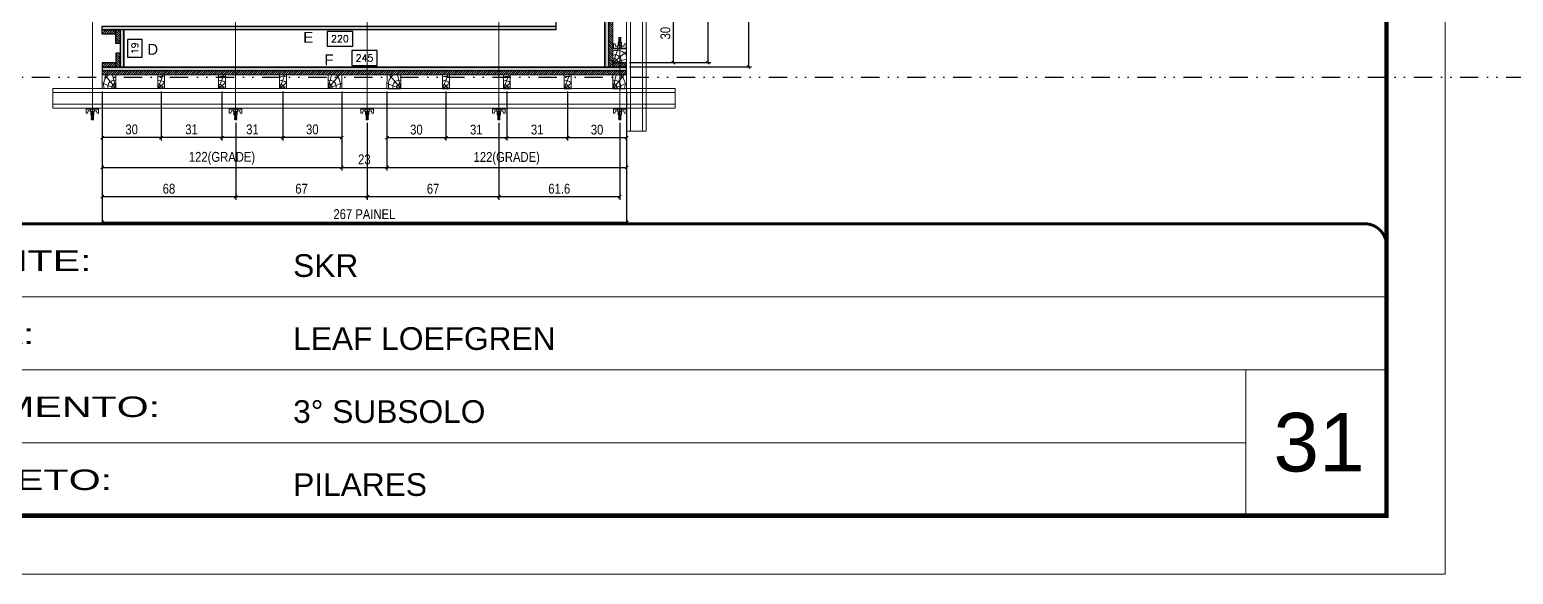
# Model space of a CAD drawing. Header units: millimetres. Extents: x 13777 to 27878, y -21631 to 6985.
# Drawn here: x 18116 to 19129, y -2105 to -1734 of the extents above; entities that cross this region are included whole.
import ezdxf
from ezdxf.enums import TextEntityAlignment as Align

# ---------------------------------------------------------------- set-up
doc = ezdxf.new("R2010")
doc.units = ezdxf.units.MM
for name, pattern in [('CONTINUO', [0]), ('DASHED', [0.75, 0.5, -0.25]), ('DIVIDE2', [0.625, 0.25, -0.125, 0, -0.125, 0, -0.125])]:
    doc.linetypes.add(name, pattern=pattern)
for name, color, linetype, lineweight in [('CARIMBO', 255, 'Continuous', 9), ('Folhas', 255, 'Continuous', 9), ('Hachura', 251, 'Continuous', 9), ('Madeira', 126, 'Continuous', 18), ('Perfil Metálico', 224, 'Continuous', 18), ('SARRAFO DE PRESSAO', 251, 'DASHED', 9)]:
    doc.layers.add(name, color=color, linetype=linetype, lineweight=lineweight)
for name, color, linetype in [('CHAPA', 1, 'Continuous'), ('COTA', 241, 'Continuous'), ('F-PILARES-S', 170, 'Continuous'), ('MEIO_PONT', 93, 'Continuous'), ('Nível', 160, 'Continuous'), ('SARRAFO', 251, 'Continuous'), ('TEXTO_GERAL', 7, 'Continuous')]:
    doc.layers.add(name, color=color, linetype=linetype)
doc.styles.add('ARIAL', font='arial.ttf')
doc.styles.add('COTA TECNICA 2X', font='techl___.ttf', dxfattribs={"height": 10})
doc.styles.add('ROMANS', font='romans.shx')
doc.styles.add('Tecnologia', font='')
doc.styles.get('Tecnologia').set_extended_font_data('Forgotten Futurist')
doc.dimstyles.new('Cota Seção interna', dxfattribs={"dimtxt": 7, "dimasz": 6, "dimexe": 0.18, "dimexo": 2, "dimgap": -4, "dimtad": 3, "dimdec": 1, "dimlfac": 0.5, "dimzin": 12, "dimdsep": 46, "dimtxsty": 'ROMANS', "dimblk": 'ARCHTICK', "dimcen": 0.09, "dimse1": 1, "dimse2": 1, "dimsd1": 1, "dimsd2": 1, "dimclrd": 180, "dimclre": 5, "dimclrt": 1, "dimadec": 0, "dimazin": 3, "dimtfac": 1, "dimtdec": 1, "dimtofl": 0, "dimtmove": 0, "dimatfit": 3, "dimldrblk": 'ARCHTICK', "dimfxl": 1, "dimtolj": 1, "dimtzin": 0, "dimarcsym": 0})
doc.dimstyles.new('SECAO PILAR', dxfattribs={"dimtxt": 10, "dimasz": 3, "dimexe": 3, "dimexo": 3, "dimgap": 3, "dimtad": 1, "dimdec": 1, "dimlfac": 0.5, "dimzin": 12, "dimdsep": 46, "dimtxsty": 'COTA TECNICA 2X', "dimblk1": 'OBLIQUE', "dimblk2": 'OBLIQUE', "dimsah": 1, "dimcen": 0.9, "dimclrd": 256, "dimclre": 256, "dimclrt": 256, "dimadec": 1, "dimazin": 3, "dimtfac": 1, "dimtdec": 1, "dimtmove": 0, "dimatfit": 3, "dimfxl": 1, "dimtolj": 1, "dimtzin": 12, "dimarcsym": 0})

# ---------------------------------------------------------------- blocks, each defined once
blk = doc.blocks.new('9999999999')
at = {"color": 30, "linetype": 'CONTINUO'}
for p, q in [((98564.6, 34379.6), (99584, 34379.6)), ((98564.6, 34329.8), (99488, 34329.8)), ((99584, 34329.8), (99488, 34329.8)), ((99488, 34329.8), (99488, 34230.2)), ((98564.6, 34280), (99488, 34280))]:
    blk.add_line(p, q, dxfattribs=at)
at = {"color": 30, "linetype": 'CONTINUO', "const_width": 2}
blk.add_lwpolyline([(99584, 34230.2), (99584, 34414.4, 0.414214), (99569, 34429.4), (98229, 34429.4, 0.414214), (98214, 34414.4), (98214, 34245.2, 0.414214), (98229, 34230.2), (99584, 34230.2)], format="xyb", dxfattribs=at)
at = {"layer": 'Folhas'}
blk.add_lwpolyline([(98139, 34190.2), (99624, 34190.2), (99624, 35240.2), (98139, 35240.2)], close=True, dxfattribs=at)
at = {"layer": 'Folhas', "color": 30, "const_width": 3}
blk.add_lwpolyline([(98214, 34230.2), (99584, 34230.2), (99584, 35200.2), (98214, 35200.2)], close=True, dxfattribs=at)
at = {"color": 7, "linetype": 'Continuous', "ltscale": 5, "style": 'ARIAL'}
for s, height, p in [('SKR', 15.48, (98837.7, 34393.1)), ('LEAF LOEFGREN', 15.483, (98837.7, 34343.3)), ('3° SUBSOLO', 15.48, (98837.7, 34293.5)), ('PILARES', 15.48, (98837.7, 34243.7))]:
    blk.add_text(s, height=height, dxfattribs=at).set_placement(p)
at = {"layer": 'Folhas', "color": 7, "style": 'Tecnologia', "width": 1.5}
for s, p in [('CLIENTE:', (98573.7, 34397.2)), ('OBRA:', (98573.7, 34347.3)), ('PAVIMENTO:', (98573.7, 34297.5)), ('PROJETO:', (98573.7, 34247.7))]:
    blk.add_text(s, height=14, dxfattribs=at).set_placement(p)
blk = doc.blocks.new('*D531')
at = {"layer": 'COTA', "color": 180, "lineweight": -2, "transparency": 16777216}
for p, q in [((25464.6, -2414.5), (25438.6, -2414.5)), ((25438.6, -2414.5), (25438.6, -2429.5)), ((25464.6, -2429.5), (25464.6, -2414.5)), ((25438.6, -2429.5), (25464.6, -2429.5))]:
    blk.add_line(p, q, dxfattribs=at)
at = {"layer": 'Defpoints', "color": 0, "transparency": 16777216}
for p in [(25206.6, -2431.1), (25696.6, -2431.1), (25696.6, -2433.5)]:
    blk.add_point(p, dxfattribs=at)
at = {"layer": 'COTA', "color": 1, "transparency": 16777216, "insert": (25451.6, -2422), "char_height": 7, "attachment_point": 5, "style": 'ROMANS'}
blk.add_mtext('\\A1;245', dxfattribs=at)
blk = doc.blocks.new('_ArchTick')
at = {"color": 0, "linetype": 'ByBlock', "const_width": 0.15}
blk.add_lwpolyline([(-0.5, -0.5), (0.5, 0.5)], dxfattribs=at)
blk = doc.blocks.new('*D532')
at = {"layer": 'COTA', "color": 180, "lineweight": -2, "transparency": 16777216}
for p, q in [((25439.6, -2394.9), (25413.6, -2394.9)), ((25413.6, -2394.9), (25413.6, -2409.9)), ((25439.6, -2409.9), (25439.6, -2394.9)), ((25413.6, -2409.9), (25439.6, -2409.9))]:
    blk.add_line(p, q, dxfattribs=at)
at = {"layer": 'Defpoints', "color": 0, "transparency": 16777216}
for p in [(25206.6, -2393.1), (25646.6, -2393.1), (25646.6, -2413.9)]:
    blk.add_point(p, dxfattribs=at)
at = {"layer": 'COTA', "color": 1, "transparency": 16777216, "insert": (25426.6, -2402.4), "char_height": 7, "attachment_point": 5, "style": 'ROMANS'}
blk.add_mtext('\\A1;220', dxfattribs=at)
blk = doc.blocks.new('*D533')
at = {"layer": 'COTA', "color": 180, "lineweight": -2, "transparency": 16777216}
for p, q in [((25694.8, -1949.3), (25679.8, -1949.3)), ((25679.8, -1949.3), (25679.8, -1975)), ((25694.8, -1975), (25694.8, -1949.3)), ((25679.8, -1975), (25694.8, -1975))]:
    blk.add_line(p, q, dxfattribs=at)
at = {"layer": 'Defpoints', "color": 0, "transparency": 16777216}
for p in [(25696.6, -1493.1), (25696.6, -2431.1), (25698.8, -2431.1)]:
    blk.add_point(p, dxfattribs=at)
at = {"layer": 'COTA', "color": 1, "transparency": 16777216, "insert": (25687.3, -1962.1), "char_height": 7, "attachment_point": 5, "rotation": 90, "style": 'ROMANS'}
blk.add_mtext('\\A1;469', dxfattribs=at)
blk = doc.blocks.new('*D534')
at = {"layer": 'COTA', "color": 180, "lineweight": -2, "transparency": 16777216}
for p, q in [((25225.2, -2403.1), (25210.2, -2403.1)), ((25210.2, -2403.1), (25210.2, -2421.1)), ((25225.2, -2421.1), (25225.2, -2403.1)), ((25210.2, -2421.1), (25225.2, -2421.1))]:
    blk.add_line(p, q, dxfattribs=at)
at = {"layer": 'Defpoints', "color": 0, "transparency": 16777216}
for p in [(25206.6, -2393.1), (25229.2, -2393.1), (25206.6, -2431.1)]:
    blk.add_point(p, dxfattribs=at)
at = {"layer": 'COTA', "color": 1, "transparency": 16777216, "insert": (25217.7, -2412.1), "char_height": 7, "attachment_point": 5, "rotation": 90, "style": 'ROMANS'}
blk.add_mtext('\\A1;19', dxfattribs=at)
blk = doc.blocks.new('PONTALETE')
at = {"layer": 'Madeira'}
for q in [(2.71, 7), (7, 5.76), (7, 1.74)]:
    blk.add_line((0, 0), q, dxfattribs=at)
blk.add_lwpolyline([(0, 0), (7, 0), (7, 7), (0, 7)], close=True, dxfattribs=at)
for centre, radius, start, end in [((2.04, 0.06), 6.23, 37.28179, 109.09128), ((1.09, 0.9), 3.19, 343.60304, 109.98471), ((-0.21, -0.78), 3.09, 14.63219, 86.0383)]:
    blk.add_arc(centre, radius, start, end, dxfattribs=at)
blk = doc.blocks.new('MEIO PONTALETE')
at = {"layer": 'Madeira'}
for q in [(2.71, 7), (3.5, 2.88), (3.5, 0.87)]:
    blk.add_line((0, 0), q, dxfattribs=at)
blk.add_lwpolyline([(0, 0), (3.5, 0), (3.5, 7), (0, 7)], close=True, dxfattribs=at)
for centre, radius, start, end in [((2.04, 0.06), 6.23, 76.44987, 109.09128), ((1.09, 0.9), 3.19, 40.90626, 109.98471), ((-0.21, -0.78), 3.09, 14.63219, 86.0383)]:
    blk.add_arc(centre, radius, start, end, dxfattribs=at)
blk = doc.blocks.new('_Oblique')
at = {"color": 0, "linetype": 'ByBlock', "lineweight": -2}
blk.add_line((-0.5, -0.5), (0.5, 0.5), dxfattribs=at)
blk = doc.blocks.new('*D536')
at = {"layer": 'COTA', "lineweight": -2, "transparency": 16777216}
for p, q in [((25368.5, -2456.1), (25368.5, -2506)), ((25428.5, -2456.1), (25428.5, -2506)), ((25428.5, -2503), (25368.5, -2503))]:
    blk.add_line(p, q, dxfattribs=at)
at = {"layer": 'Defpoints', "color": 0, "transparency": 16777216}
for p in [(25368.5, -2453.1), (25428.5, -2453.1), (25368.5, -2503)]:
    blk.add_point(p, dxfattribs=at)
at = {"layer": 'COTA', "lineweight": -2, "transparency": 16777216, "xscale": 3, "yscale": 3, "zscale": 3, "rotation": 180}
blk.add_blockref('_Oblique', (25368.5, -2503), dxfattribs=at)
at = {"layer": 'COTA', "lineweight": -2, "transparency": 16777216, "xscale": 3, "yscale": 3, "zscale": 3}
blk.add_blockref('_Oblique', (25428.5, -2503), dxfattribs=at)
at = {"layer": 'COTA', "transparency": 16777216, "insert": (25398.5, -2494.7), "char_height": 10, "attachment_point": 5, "style": 'COTA TECNICA 2X'}
blk.add_mtext('\\A1;30', dxfattribs=at)
blk = doc.blocks.new('*D537')
at = {"layer": 'COTA', "lineweight": -2, "transparency": 16777216}
for p, q in [((25184.5, -2456.1), (25184.5, -2536.3)), ((25428.5, -2456.1), (25428.5, -2536.3)), ((25184.5, -2533.3), (25428.5, -2533.3))]:
    blk.add_line(p, q, dxfattribs=at)
at = {"layer": 'Defpoints', "color": 0, "transparency": 16777216}
for p in [(25184.5, -2453.1), (25428.5, -2453.1), (25428.5, -2533.3)]:
    blk.add_point(p, dxfattribs=at)
at = {"layer": 'COTA', "lineweight": -2, "transparency": 16777216, "xscale": 3, "yscale": 3, "zscale": 3, "rotation": 180}
blk.add_blockref('_Oblique', (25184.5, -2533.3), dxfattribs=at)
at = {"layer": 'COTA', "lineweight": -2, "transparency": 16777216, "xscale": 3, "yscale": 3, "zscale": 3}
blk.add_blockref('_Oblique', (25428.5, -2533.3), dxfattribs=at)
at = {"layer": 'COTA', "transparency": 16777216, "insert": (25306.5, -2524.1), "char_height": 10, "attachment_point": 5, "style": 'COTA TECNICA 2X'}
blk.add_mtext('\\A1;122(GRADE)', dxfattribs=at)
blk = doc.blocks.new('*D538')
at = {"layer": 'COTA', "lineweight": -2, "transparency": 16777216}
for p, q in [((25306.5, -2456.1), (25306.5, -2506)), ((25368.5, -2456.1), (25368.5, -2506)), ((25368.5, -2503), (25306.5, -2503))]:
    blk.add_line(p, q, dxfattribs=at)
at = {"layer": 'Defpoints', "color": 0, "transparency": 16777216}
for p in [(25306.5, -2453.1), (25368.5, -2453.1), (25306.5, -2503)]:
    blk.add_point(p, dxfattribs=at)
at = {"layer": 'COTA', "lineweight": -2, "transparency": 16777216, "xscale": 3, "yscale": 3, "zscale": 3, "rotation": 180}
blk.add_blockref('_Oblique', (25306.5, -2503), dxfattribs=at)
at = {"layer": 'COTA', "lineweight": -2, "transparency": 16777216, "xscale": 3, "yscale": 3, "zscale": 3}
blk.add_blockref('_Oblique', (25368.5, -2503), dxfattribs=at)
at = {"layer": 'COTA', "transparency": 16777216, "insert": (25337.5, -2494.7), "char_height": 10, "attachment_point": 5, "style": 'COTA TECNICA 2X'}
blk.add_mtext('\\A1;31', dxfattribs=at)
blk = doc.blocks.new('*D539')
at = {"layer": 'COTA', "lineweight": -2, "transparency": 16777216}
for p, q in [((25244.5, -2456.1), (25244.5, -2506)), ((25306.5, -2456.1), (25306.5, -2506)), ((25306.5, -2503), (25244.5, -2503))]:
    blk.add_line(p, q, dxfattribs=at)
at = {"layer": 'Defpoints', "color": 0, "transparency": 16777216}
for p in [(25244.5, -2453.1), (25306.5, -2453.1), (25244.5, -2503)]:
    blk.add_point(p, dxfattribs=at)
at = {"layer": 'COTA', "lineweight": -2, "transparency": 16777216, "xscale": 3, "yscale": 3, "zscale": 3, "rotation": 180}
blk.add_blockref('_Oblique', (25244.5, -2503), dxfattribs=at)
at = {"layer": 'COTA', "lineweight": -2, "transparency": 16777216, "xscale": 3, "yscale": 3, "zscale": 3}
blk.add_blockref('_Oblique', (25306.5, -2503), dxfattribs=at)
at = {"layer": 'COTA', "transparency": 16777216, "insert": (25275.5, -2494.7), "char_height": 10, "attachment_point": 5, "style": 'COTA TECNICA 2X'}
blk.add_mtext('\\A1;31', dxfattribs=at)
blk = doc.blocks.new('*D540')
at = {"layer": 'COTA', "lineweight": -2, "transparency": 16777216}
for p, q in [((25184.5, -2456.1), (25184.5, -2506)), ((25244.5, -2456.1), (25244.5, -2506)), ((25244.5, -2503), (25184.5, -2503))]:
    blk.add_line(p, q, dxfattribs=at)
at = {"layer": 'Defpoints', "color": 0, "transparency": 16777216}
for p in [(25184.5, -2453.1), (25244.5, -2453.1), (25184.5, -2503)]:
    blk.add_point(p, dxfattribs=at)
at = {"layer": 'COTA', "lineweight": -2, "transparency": 16777216, "xscale": 3, "yscale": 3, "zscale": 3, "rotation": 180}
blk.add_blockref('_Oblique', (25184.5, -2503), dxfattribs=at)
at = {"layer": 'COTA', "lineweight": -2, "transparency": 16777216, "xscale": 3, "yscale": 3, "zscale": 3}
blk.add_blockref('_Oblique', (25244.5, -2503), dxfattribs=at)
at = {"layer": 'COTA', "transparency": 16777216, "insert": (25214.5, -2494.7), "char_height": 10, "attachment_point": 5, "style": 'COTA TECNICA 2X'}
blk.add_mtext('\\A1;30', dxfattribs=at)
blk = doc.blocks.new('*D541')
at = {"layer": 'COTA', "lineweight": -2, "transparency": 16777216}
for p, q in [((25658.5, -2456.2), (25658.5, -2506.1)), ((25718.5, -2456.2), (25718.5, -2506.1)), ((25718.5, -2503.1), (25658.5, -2503.1))]:
    blk.add_line(p, q, dxfattribs=at)
at = {"layer": 'Defpoints', "color": 0, "transparency": 16777216}
for p in [(25658.5, -2453.2), (25718.5, -2453.2), (25658.5, -2503.1)]:
    blk.add_point(p, dxfattribs=at)
at = {"layer": 'COTA', "lineweight": -2, "transparency": 16777216, "xscale": 3, "yscale": 3, "zscale": 3, "rotation": 180}
blk.add_blockref('_Oblique', (25658.5, -2503.1), dxfattribs=at)
at = {"layer": 'COTA', "lineweight": -2, "transparency": 16777216, "xscale": 3, "yscale": 3, "zscale": 3}
blk.add_blockref('_Oblique', (25718.5, -2503.1), dxfattribs=at)
at = {"layer": 'COTA', "transparency": 16777216, "insert": (25688.5, -2494.9), "char_height": 10, "attachment_point": 5, "style": 'COTA TECNICA 2X'}
blk.add_mtext('\\A1;30', dxfattribs=at)
blk = doc.blocks.new('*D542')
at = {"layer": 'COTA', "lineweight": -2, "transparency": 16777216}
for p, q in [((25474.5, -2456.2), (25474.5, -2536.4)), ((25718.5, -2456.2), (25718.5, -2536.4)), ((25474.5, -2533.4), (25718.5, -2533.4))]:
    blk.add_line(p, q, dxfattribs=at)
at = {"layer": 'Defpoints', "color": 0, "transparency": 16777216}
for p in [(25474.5, -2453.2), (25718.5, -2453.2), (25718.5, -2533.4)]:
    blk.add_point(p, dxfattribs=at)
at = {"layer": 'COTA', "lineweight": -2, "transparency": 16777216, "xscale": 3, "yscale": 3, "zscale": 3, "rotation": 180}
blk.add_blockref('_Oblique', (25474.5, -2533.4), dxfattribs=at)
at = {"layer": 'COTA', "lineweight": -2, "transparency": 16777216, "xscale": 3, "yscale": 3, "zscale": 3}
blk.add_blockref('_Oblique', (25718.5, -2533.4), dxfattribs=at)
at = {"layer": 'COTA', "transparency": 16777216, "insert": (25596.5, -2524.2), "char_height": 10, "attachment_point": 5, "style": 'COTA TECNICA 2X'}
blk.add_mtext('\\A1;122(GRADE)', dxfattribs=at)
blk = doc.blocks.new('*D543')
at = {"layer": 'COTA', "lineweight": -2, "transparency": 16777216}
for p, q in [((25596.5, -2456.2), (25596.5, -2506.1)), ((25658.5, -2456.2), (25658.5, -2506.1)), ((25658.5, -2503.1), (25596.5, -2503.1))]:
    blk.add_line(p, q, dxfattribs=at)
at = {"layer": 'Defpoints', "color": 0, "transparency": 16777216}
for p in [(25596.5, -2453.2), (25658.5, -2453.2), (25596.5, -2503.1)]:
    blk.add_point(p, dxfattribs=at)
at = {"layer": 'COTA', "lineweight": -2, "transparency": 16777216, "xscale": 3, "yscale": 3, "zscale": 3, "rotation": 180}
blk.add_blockref('_Oblique', (25596.5, -2503.1), dxfattribs=at)
at = {"layer": 'COTA', "lineweight": -2, "transparency": 16777216, "xscale": 3, "yscale": 3, "zscale": 3}
blk.add_blockref('_Oblique', (25658.5, -2503.1), dxfattribs=at)
at = {"layer": 'COTA', "transparency": 16777216, "insert": (25627.5, -2494.9), "char_height": 10, "attachment_point": 5, "style": 'COTA TECNICA 2X'}
blk.add_mtext('\\A1;31', dxfattribs=at)
blk = doc.blocks.new('*D544')
at = {"layer": 'COTA', "lineweight": -2, "transparency": 16777216}
for p, q in [((25534.5, -2456.2), (25534.5, -2506.1)), ((25596.5, -2456.2), (25596.5, -2506.1)), ((25596.5, -2503.1), (25534.5, -2503.1))]:
    blk.add_line(p, q, dxfattribs=at)
at = {"layer": 'Defpoints', "color": 0, "transparency": 16777216}
for p in [(25534.5, -2453.2), (25596.5, -2453.2), (25534.5, -2503.1)]:
    blk.add_point(p, dxfattribs=at)
at = {"layer": 'COTA', "lineweight": -2, "transparency": 16777216, "xscale": 3, "yscale": 3, "zscale": 3, "rotation": 180}
blk.add_blockref('_Oblique', (25534.5, -2503.1), dxfattribs=at)
at = {"layer": 'COTA', "lineweight": -2, "transparency": 16777216, "xscale": 3, "yscale": 3, "zscale": 3}
blk.add_blockref('_Oblique', (25596.5, -2503.1), dxfattribs=at)
at = {"layer": 'COTA', "transparency": 16777216, "insert": (25565.5, -2494.9), "char_height": 10, "attachment_point": 5, "style": 'COTA TECNICA 2X'}
blk.add_mtext('\\A1;31', dxfattribs=at)
blk = doc.blocks.new('*D545')
at = {"layer": 'COTA', "lineweight": -2, "transparency": 16777216}
for p, q in [((25474.5, -2456.2), (25474.5, -2506.1)), ((25534.5, -2456.2), (25534.5, -2506.1)), ((25534.5, -2503.1), (25474.5, -2503.1))]:
    blk.add_line(p, q, dxfattribs=at)
at = {"layer": 'Defpoints', "color": 0, "transparency": 16777216}
for p in [(25474.5, -2453.2), (25534.5, -2453.2), (25474.5, -2503.1)]:
    blk.add_point(p, dxfattribs=at)
at = {"layer": 'COTA', "lineweight": -2, "transparency": 16777216, "xscale": 3, "yscale": 3, "zscale": 3, "rotation": 180}
blk.add_blockref('_Oblique', (25474.5, -2503.1), dxfattribs=at)
at = {"layer": 'COTA', "lineweight": -2, "transparency": 16777216, "xscale": 3, "yscale": 3, "zscale": 3}
blk.add_blockref('_Oblique', (25534.5, -2503.1), dxfattribs=at)
at = {"layer": 'COTA', "transparency": 16777216, "insert": (25504.5, -2494.9), "char_height": 10, "attachment_point": 5, "style": 'COTA TECNICA 2X'}
blk.add_mtext('\\A1;30', dxfattribs=at)
blk = doc.blocks.new('*D546')
at = {"layer": 'COTA', "lineweight": -2, "transparency": 16777216}
for p, q in [((25428.5, -2456.1), (25428.5, -2536.4)), ((25474.5, -2456.2), (25474.5, -2536.4)), ((25428.5, -2533.4), (25474.5, -2533.4))]:
    blk.add_line(p, q, dxfattribs=at)
at = {"layer": 'Defpoints', "color": 0, "transparency": 16777216}
for p in [(25428.5, -2453.1), (25474.5, -2453.2), (25474.5, -2533.4)]:
    blk.add_point(p, dxfattribs=at)
at = {"layer": 'COTA', "lineweight": -2, "transparency": 16777216, "xscale": 3, "yscale": 3, "zscale": 3, "rotation": 180}
blk.add_blockref('_Oblique', (25428.5, -2533.4), dxfattribs=at)
at = {"layer": 'COTA', "lineweight": -2, "transparency": 16777216, "xscale": 3, "yscale": 3, "zscale": 3}
blk.add_blockref('_Oblique', (25474.5, -2533.4), dxfattribs=at)
at = {"layer": 'COTA', "transparency": 16777216, "insert": (25451.5, -2525.2), "char_height": 10, "attachment_point": 5, "style": 'COTA TECNICA 2X'}
blk.add_mtext('\\A1;23', dxfattribs=at)
blk = doc.blocks.new('C')
at = {"layer": 'Hachura', "color": 0}
for p, q in [((0, 3.22), (0, -3.22)), ((0.45, 3.22), (0, 3.22)), ((0.46, 3.16), (0, 3.16)), ((0.46, 3.05), (0, 3.05)), ((0.46, 2.88), (0, 2.88)), ((0, 2.75), (0, -1.16)), ((0.46, 2.65), (0, 2.65)), ((0.46, 2.23), (0, 2.23)), ((0.46, 1.51), (0, 1.51)), ((0.39, 0.49), (0.17, 0.49)), ((0.45, -3.23), (0.45, 3.22)), ((0.45, 3.22), (2.58, 3.22)), ((1.74, 0.97), (0.45, 0.97)), ((1.45, 0.1), (0.45, 0.1)), ((1.35, 1.94), (1.35, 0.96)), ((2.58, 2.39), (1.47, 2.09)), ((1.74, -0.97), (1.74, 0.97)), ((1.74, 0.97), (1.74, 0.84)), ((1.74, 0.97), (1.74, 0.84)), ((1.74, 0.84), (3.35, 0.84)), ((3.35, 0.45), (1.74, 0.45)), ((2.58, 3.22), (2.58, 2.39)), ((3.32, 0.84), (3.32, -0.84)), ((3.35, 0.84), (3.35, -0.84)), ((3.68, 0.45), (3.35, 0.45)), ((3.84, -0.52), (3.35, 0.45)), ((3.35, 0.06), (3.67, -0.57)), ((3.68, 0.45), (4.16, -0.52)), ((3.72, 0.5), (4.25, -0.57)), ((4.37, -0.55), (3.83, 0.53)), ((4.15, 0.45), (3.93, 0.45)), ((4.42, -0.52), (3.93, 0.45)), ((4.15, 0.45), (4.26, 0.45)), ((4.26, 0.45), (4.74, -0.52)), ((4.3, 0.5), (4.83, -0.57)), ((4.95, -0.55), (4.41, 0.53)), ((4.51, 0.45), (4.84, 0.45)), ((5, -0.52), (4.51, 0.45)), ((4.84, 0.45), (5.32, -0.52)), ((4.88, 0.5), (5.41, -0.57)), ((5.53, -0.55), (4.99, 0.53)), ((5.58, -0.52), (5.09, 0.45)), ((5.42, 0.45), (5.09, 0.45)), ((5.58, -0.52), (5.09, 0.45)), ((5.42, 0.45), (5.74, -0.19)), ((5.46, 0.5), (5.74, -0.07)), ((5.74, 0.19), (5.57, 0.53)), ((5.74, 0.32), (5.68, 0.45)), ((5.68, 0.45), (5.74, 0.45)), ((5.74, 0.45), (5.9, 0.29)), ((5.74, 0.45), (5.74, -0.52)), ((5.9, -0.36), (5.9, 0.29)), ((0.45, 0), (0, 0)), ((0.46, -1.52), (0, -1.52)), ((0.46, -2.23), (0, -2.23)), ((0.46, -2.65), (0, -2.65)), ((0.46, -2.88), (0, -2.88)), ((0.46, -3.05), (0, -3.05)), ((0.46, -3.16), (0, -3.16)), ((0, -3.22), (2.57, -3.22)), ((0.08, -0.48), (0.29, -0.48)), ((0.29, -0.48), (0.4, -0.48)), ((0.45, 0), (0.45, -0.97)), ((0.45, -0.16), (1.45, -0.16)), ((0.45, -0.65), (0.45, -0.32)), ((0.45, -3.23), (0.45, -0.65)), ((0.45, -0.97), (1.74, -0.97)), ((1.35, -1.94), (1.35, -0.97)), ((2.58, -2.39), (1.47, -2.1)), ((3.35, -0.32), (1.74, -0.32)), ((3.35, -0.84), (1.74, -0.84)), ((2.58, -3.23), (2.58, -2.39)), ((3.35, -0.07), (3.58, -0.52)), ((3.35, -0.52), (3.58, -0.52)), ((3.84, -0.52), (4.16, -0.52)), ((4.42, -0.52), (4.74, -0.52)), ((4.63, -0.52), (4.74, -0.52)), ((5, -0.52), (5.32, -0.52)), ((5.58, -0.52), (5.74, -0.52)), ((5.74, -0.52), (5.9, -0.36)), ((5.74, -0.52), (5.74, -0.52))]:
    blk.add_line(p, q, dxfattribs=at)
for centre, radius, start, end in [((1.52, 1.94), 0.161, 104.74356, 180), ((1.44, -0.03), 0.129, 272.69497, 87.30503), ((3.81, 0.39), 0.143, 25.56881, 154.43119), ((4.39, 0.39), 0.143, 25.56881, 154.43119), ((4.97, 0.39), 0.143, 25.56881, 154.43119), ((5.55, 0.39), 0.143, 25.56881, 154.43119), ((0.17, -0.37), 0.174, 221.74404, 317.85924), ((1.52, -1.94), 0.161, 180, 255.25644), ((3.71, -0.4), 0.174, 222.14076, 318.25596), ((4.29, -0.4), 0.174, 222.14076, 318.25596), ((4.87, -0.4), 0.174, 222.14076, 318.25596), ((5.45, -0.4), 0.174, 222.14076, 318.25596), ((5.61, -0.4), 0.174, 317.85924, 318.25596)]:
    blk.add_arc(centre, radius, start, end, dxfattribs=at)
blk = doc.blocks.new('*D587')
at = {"layer": 'COTA', "lineweight": -2, "transparency": 16777216}
for p, q in [((25721.6, -2182.7), (25804.3, -2182.7)), ((25801.3, -2182.7), (25801.3, -2426.7)), ((25721.6, -2426.7), (25804.3, -2426.7))]:
    blk.add_line(p, q, dxfattribs=at)
at = {"layer": 'Defpoints', "color": 0, "transparency": 16777216}
for p in [(25718.6, -2182.7), (25718.6, -2426.7), (25801.3, -2426.7)]:
    blk.add_point(p, dxfattribs=at)
at = {"layer": 'COTA', "lineweight": -2, "transparency": 16777216, "xscale": 3, "yscale": 3, "zscale": 3}
for p, rotation in [((25801.3, -2182.7), 90), ((25801.3, -2426.7), 270)]:
    blk.add_blockref('_Oblique', p, dxfattribs=dict(at, rotation=rotation))
at = {"layer": 'COTA', "transparency": 16777216, "insert": (25792.1, -2304.7), "char_height": 10, "attachment_point": 5, "rotation": 90, "style": 'COTA TECNICA 2X'}
blk.add_mtext('\\A1;122(GRADE)', dxfattribs=at)
blk = doc.blocks.new('*D590')
at = {"layer": 'COTA', "lineweight": -2, "transparency": 16777216}
for p, q in [((25721.6, -2366.7), (25769.3, -2366.7)), ((25766.3, -2426.7), (25766.3, -2366.7)), ((25721.6, -2426.7), (25769.3, -2426.7))]:
    blk.add_line(p, q, dxfattribs=at)
at = {"layer": 'Defpoints', "color": 0, "transparency": 16777216}
for p in [(25718.6, -2366.7), (25766.3, -2366.7), (25718.6, -2426.7)]:
    blk.add_point(p, dxfattribs=at)
at = {"layer": 'COTA', "lineweight": -2, "transparency": 16777216, "xscale": 3, "yscale": 3, "zscale": 3}
for p, rotation in [((25766.3, -2366.7), 90), ((25766.3, -2426.7), 270)]:
    blk.add_blockref('_Oblique', p, dxfattribs=dict(at, rotation=rotation))
at = {"layer": 'COTA', "transparency": 16777216, "insert": (25758.1, -2396.7), "char_height": 10, "attachment_point": 5, "rotation": 90, "style": 'COTA TECNICA 2X'}
blk.add_mtext('\\A1;30', dxfattribs=at)
blk = doc.blocks.new('*D605')
at = {"layer": 'COTA', "lineweight": -2, "transparency": 16777216}
for p, q in [((25588.5, -2487.9), (25588.5, -2566.2)), ((25711.6, -2487.9), (25711.6, -2566.2)), ((25711.6, -2563.2), (25588.5, -2563.2))]:
    blk.add_line(p, q, dxfattribs=at)
at = {"layer": 'Defpoints', "color": 0, "transparency": 16777216}
for p in [(25588.5, -2484.9), (25711.6, -2484.9), (25588.5, -2563.2)]:
    blk.add_point(p, dxfattribs=at)
at = {"layer": 'COTA', "lineweight": -2, "transparency": 16777216, "xscale": 3, "yscale": 3, "zscale": 3, "rotation": 180}
blk.add_blockref('_Oblique', (25588.5, -2563.2), dxfattribs=at)
at = {"layer": 'COTA', "lineweight": -2, "transparency": 16777216, "xscale": 3, "yscale": 3, "zscale": 3}
blk.add_blockref('_Oblique', (25711.6, -2563.2), dxfattribs=at)
at = {"layer": 'COTA', "transparency": 16777216, "insert": (25650, -2555.1), "char_height": 10, "attachment_point": 5, "style": 'COTA TECNICA 2X'}
blk.add_mtext('\\A1;61.6', dxfattribs=at)
blk = doc.blocks.new('*D606')
at = {"layer": 'COTA', "lineweight": -2, "transparency": 16777216}
for p, q in [((25454.5, -2487.9), (25454.5, -2566.2)), ((25588.5, -2487.9), (25588.5, -2566.2)), ((25588.5, -2563.2), (25454.5, -2563.2))]:
    blk.add_line(p, q, dxfattribs=at)
at = {"layer": 'Defpoints', "color": 0, "transparency": 16777216}
for p in [(25454.5, -2484.9), (25588.5, -2484.9), (25454.5, -2563.2)]:
    blk.add_point(p, dxfattribs=at)
at = {"layer": 'COTA', "lineweight": -2, "transparency": 16777216, "xscale": 3, "yscale": 3, "zscale": 3, "rotation": 180}
blk.add_blockref('_Oblique', (25454.5, -2563.2), dxfattribs=at)
at = {"layer": 'COTA', "lineweight": -2, "transparency": 16777216, "xscale": 3, "yscale": 3, "zscale": 3}
blk.add_blockref('_Oblique', (25588.5, -2563.2), dxfattribs=at)
at = {"layer": 'COTA', "transparency": 16777216, "insert": (25521.5, -2555.1), "char_height": 10, "attachment_point": 5, "style": 'COTA TECNICA 2X'}
blk.add_mtext('\\A1;67', dxfattribs=at)
blk = doc.blocks.new('*D607')
at = {"layer": 'COTA', "lineweight": -2, "transparency": 16777216}
for p, q in [((25320.5, -2487.9), (25320.5, -2566.2)), ((25454.5, -2487.9), (25454.5, -2566.2)), ((25454.5, -2563.2), (25320.5, -2563.2))]:
    blk.add_line(p, q, dxfattribs=at)
at = {"layer": 'Defpoints', "color": 0, "transparency": 16777216}
for p in [(25320.5, -2484.9), (25454.5, -2484.9), (25320.5, -2563.2)]:
    blk.add_point(p, dxfattribs=at)
at = {"layer": 'COTA', "lineweight": -2, "transparency": 16777216, "xscale": 3, "yscale": 3, "zscale": 3, "rotation": 180}
blk.add_blockref('_Oblique', (25320.5, -2563.2), dxfattribs=at)
at = {"layer": 'COTA', "lineweight": -2, "transparency": 16777216, "xscale": 3, "yscale": 3, "zscale": 3}
blk.add_blockref('_Oblique', (25454.5, -2563.2), dxfattribs=at)
at = {"layer": 'COTA', "transparency": 16777216, "insert": (25387.5, -2555.1), "char_height": 10, "attachment_point": 5, "style": 'COTA TECNICA 2X'}
blk.add_mtext('\\A1;67', dxfattribs=at)
blk = doc.blocks.new('*D608')
at = {"layer": 'COTA', "lineweight": -2, "transparency": 16777216}
for p, q in [((25184.5, -2456), (25184.5, -2566.2)), ((25320.5, -2487.9), (25320.5, -2566.2)), ((25320.5, -2563.2), (25184.5, -2563.2))]:
    blk.add_line(p, q, dxfattribs=at)
at = {"layer": 'Defpoints', "color": 0, "transparency": 16777216}
for p in [(25184.5, -2453), (25320.5, -2484.9), (25184.5, -2563.2)]:
    blk.add_point(p, dxfattribs=at)
at = {"layer": 'COTA', "lineweight": -2, "transparency": 16777216, "xscale": 3, "yscale": 3, "zscale": 3, "rotation": 180}
blk.add_blockref('_Oblique', (25184.5, -2563.2), dxfattribs=at)
at = {"layer": 'COTA', "lineweight": -2, "transparency": 16777216, "xscale": 3, "yscale": 3, "zscale": 3}
blk.add_blockref('_Oblique', (25320.5, -2563.2), dxfattribs=at)
at = {"layer": 'COTA', "transparency": 16777216, "insert": (25252.5, -2555.1), "char_height": 10, "attachment_point": 5, "style": 'COTA TECNICA 2X'}
blk.add_mtext('\\A1;68', dxfattribs=at)
blk = doc.blocks.new('*D613')
at = {"layer": 'COTA', "lineweight": -2, "transparency": 16777216}
for p, q in [((25184.5, -2456.1), (25184.5, -2592.1)), ((25718.5, -2499.3), (25718.5, -2592.1)), ((25184.5, -2589.1), (25718.5, -2589.1))]:
    blk.add_line(p, q, dxfattribs=at)
at = {"layer": 'Defpoints', "color": 0, "transparency": 16777216}
for p in [(25184.5, -2453.1), (25718.5, -2496.3), (25718.5, -2589.1)]:
    blk.add_point(p, dxfattribs=at)
at = {"layer": 'COTA', "lineweight": -2, "transparency": 16777216, "xscale": 3, "yscale": 3, "zscale": 3, "rotation": 180}
blk.add_blockref('_Oblique', (25184.5, -2589.1), dxfattribs=at)
at = {"layer": 'COTA', "lineweight": -2, "transparency": 16777216, "xscale": 3, "yscale": 3, "zscale": 3}
blk.add_blockref('_Oblique', (25718.5, -2589.1), dxfattribs=at)
at = {"layer": 'COTA', "transparency": 16777216, "insert": (25451.5, -2581), "char_height": 10, "attachment_point": 5, "style": 'COTA TECNICA 2X'}
blk.add_mtext('\\A1;267 PAINEL', dxfattribs=at)
blk = doc.blocks.new('*D614')
at = {"layer": 'COTA', "linetype": 'ByBlock', "lineweight": -2, "transparency": 16777216}
for p, q in [((25699.6, -1471.1), (25845.7, -1471.1)), ((25842.7, -1471.1), (25842.7, -2431.1)), ((25721.6, -2431.1), (25845.7, -2431.1))]:
    blk.add_line(p, q, dxfattribs=at)
at = {"layer": 'Defpoints', "color": 0, "linetype": 'ByBlock', "transparency": 16777216}
for p in [(25696.6, -1471.1), (25718.6, -2431.1), (25842.7, -2431.1)]:
    blk.add_point(p, dxfattribs=at)
at = {"layer": 'COTA', "linetype": 'ByBlock', "lineweight": -2, "transparency": 16777216, "xscale": 3, "yscale": 3, "zscale": 3}
for p, rotation in [((25842.7, -1471.1), 90), ((25842.7, -2431.1), 270)]:
    blk.add_blockref('_Oblique', p, dxfattribs=dict(at, rotation=rotation))
at = {"layer": 'COTA', "linetype": 'ByBlock', "transparency": 16777216, "insert": (25834.5, -1951.1), "char_height": 10, "attachment_point": 5, "rotation": 90, "style": 'COTA TECNICA 2X'}
blk.add_mtext('\\A1;480 PAINEL', dxfattribs=at)
blk = doc.blocks.new('A$C158c4ecb')
at = {"layer": 'Hachura'}
h = blk.add_hatch(color=256, dxfattribs=at)
h.dxf.hatch_style = 1
h.paths.add_polyline_path([(562.22, 160.99), (562.22, 1120.99), (565.82, 1120.99), (565.82, 160.99)])
h = blk.add_hatch(dxfattribs=at)
h.set_pattern_fill('ANSI31', color=256, scale=0.5, angle=270, style=0)
h.set_pattern_definition([(315, (23035.6786, -8378.4874), (1.12253202, 1.12253202), [])])
h.paths.add_polyline_path([(565.84, 160.99), (570.24, 160.99), (570.22, 1120.99), (565.82, 1120.99)])
h = blk.add_hatch(color=256, dxfattribs=at)
h.dxf.hatch_style = 1
h.paths.add_polyline_path([(512.22, 198.99), (512.22, 202.59), (50.22, 202.59), (50.22, 198.99)])
h = blk.add_hatch(dxfattribs=at)
h.set_pattern_fill('ANSI31', color=256, scale=0.5, angle=360, style=0)
h.set_pattern_definition([(45, (9498.6943, 22676.455), (-1.12253202, 1.12253202), [])])
h.paths.add_polyline_path([(64.22, 194.59), (64.22, 198.99), (50.22, 198.99), (50.22, 194.59)])
h = blk.add_hatch(dxfattribs=at)
h.set_pattern_fill('ANSI31', color=256, scale=0.5, angle=450, style=0)
h.set_pattern_definition([(135, (-22535.0657, 8918.5988), (-1.12253202, -1.12253202), [])])
h.paths.add_polyline_path([(68.62, 198.99), (64.22, 198.99), (64.22, 184.99), (68.62, 184.99)])
h = blk.add_hatch(color=256, dxfattribs=at)
h.dxf.hatch_style = 1
h.paths.add_polyline_path([(68.62, 160.99), (72.22, 160.99), (72.22, 198.99), (68.62, 198.99)])
h = blk.add_hatch(dxfattribs=at)
h.set_pattern_fill('ANSI31', color=256, scale=0.5, angle=450, style=0)
h.set_pattern_definition([(135, (-22535.0657, 8794.5988), (-1.12253202, -1.12253202), [])])
h.paths.add_polyline_path([(68.62, 160.99), (64.22, 160.99), (64.22, 174.99), (68.62, 174.99)])
h = blk.add_hatch(dxfattribs=at)
h.set_pattern_fill('ANSI31', color=256, scale=0.5, angle=360, style=0)
h.set_pattern_definition([(45, (9498.6943, 22552.455), (-1.12253202, 1.12253202), [])])
h.paths.add_polyline_path([(64.22, 165.39), (64.22, 160.99), (50.22, 160.99), (50.22, 165.39)])
h = blk.add_hatch(color=256, dxfattribs=at)
h.dxf.hatch_style = 1
h.paths.add_polyline_path([(584.22, 157.39), (584.22, 160.99), (50.22, 160.99), (50.22, 157.39)])
h = blk.add_hatch(dxfattribs=at)
h.set_pattern_fill('ANSI31', color=256, scale=0.5, angle=360, style=0)
h.set_pattern_definition([(45, (7214.9606, 1548.2292), (-1.122532, 1.122532), [])])
h.paths.add_polyline_path([(584.22, 157.38), (584.22, 153), (50.22, 152.97), (50.22, 157.39)])
h = blk.add_hatch(dxfattribs=at)
h.set_pattern_fill('ANSI31', color=256, scale=0.5, angle=360, style=0)
h.set_pattern_definition([(45, (10018.7367, 22552.455), (-1.12253202, 1.12253202), [])])
h.paths.add_polyline_path([(584.26, 165.39), (584.26, 160.99), (570.26, 160.99), (570.26, 165.39)])
at = {"layer": 'CHAPA'}
for points in [[(562.22, 160.99), (562.22, 1120.99), (565.82, 1120.99), (565.82, 160.99)], [(512.22, 198.99), (50.22, 198.99), (50.22, 202.59), (512.22, 202.59)], [(68.62, 160.99), (72.22, 160.99), (72.22, 198.99), (68.62, 198.99)], [(584.22, 160.99), (50.22, 160.99), (50.22, 157.39), (584.22, 157.39)]]:
    blk.add_lwpolyline(points, close=True, dxfattribs=at)
at = {"layer": 'F-PILARES-S', "linetype": 'Continuous'}
blk.add_lwpolyline([(562.22, 160.99), (562.22, 1098.99), (512.22, 1098.99), (512.22, 198.99), (72.22, 198.99), (72.22, 160.99), (562.22, 160.99)], dxfattribs=at)
at = {"layer": 'Hachura'}
for p, q in [((40.12, 108.25), (40.13, 248.13)), ((186.06, 108.25), (186.07, 248.13)), ((320.06, 108.25), (320.07, 248.13)), ((454.06, 108.25), (454.07, 248.13)), ((577.19, 108.25), (577.2, 190.87))]:
    blk.add_line(p, q, dxfattribs=at)
for points in [[(570.26, 1120.99), (565.82, 1120.99), (565.82, 160.99), (570.26, 160.99)], [(50.22, 157.39), (584.22, 157.39), (584.22, 152.99), (50.22, 152.99)]]:
    blk.add_lwpolyline(points, close=True, dxfattribs=at)
at = {"layer": 'Madeira'}
for points in [[(584.26, 409.39), (570.26, 409.39), (570.26, 165.39), (584.26, 165.39)], [(50.2, 139.11), (50.22, 153.11), (294.21, 153.11), (294.19, 139.11)], [(340.21, 138.99), (340.22, 152.99), (584.22, 152.99), (584.2, 138.99)]]:
    blk.add_lwpolyline(points, close=True, dxfattribs=at)
at = {"layer": 'Perfil Metálico'}
for points in [[(584.26, 1177.64), (604.26, 1177.64), (604.26, 95.54), (584.26, 95.54)], [(600.26, 95.54), (588.26, 95.54), (588.26, 1177.64), (600.26, 1177.64)], [(0, 119.05), (0, 139.05), (633.63, 139.05), (633.63, 119.05)], [(633.63, 135.05), (633.63, 123.05), (0, 123.05), (0, 135.05)]]:
    blk.add_lwpolyline(points, close=True, dxfattribs=at)
at = {"layer": 'SARRAFO'}
blk.add_lwpolyline([(570.26, 1120.99), (562.22, 1120.99), (562.22, 160.99), (570.22, 160.99)], dxfattribs=at)
for points in [[(50.22, 198.99), (64.22, 198.99), (64.22, 194.59), (50.22, 194.59)], [(64.22, 184.99), (64.22, 198.99), (68.62, 198.99), (68.62, 184.99)], [(64.22, 174.99), (64.22, 160.99), (68.62, 160.99), (68.62, 174.99)], [(50.22, 160.99), (64.22, 160.99), (64.22, 165.39), (50.22, 165.39)], [(570.26, 160.99), (584.26, 160.99), (584.26, 165.39), (570.26, 165.39)]]:
    blk.add_lwpolyline(points, close=True, dxfattribs=at)
at = {"layer": 'Hachura', "linetype": 'Continuous', "yscale": 2, "zscale": 2}
for p, xscale, rotation in [((577.2, 179.39), 2, 90.00000000000001), ((40.12, 119.05), -2, 90), ((186.06, 119.05), -2, 90), ((320.06, 119.05), -2, 90), ((454.06, 119.05), -2, 90), ((577.19, 119.05), -2, 90)]:
    blk.add_blockref('C', p, dxfattribs=dict(at, xscale=xscale, rotation=rotation))
at = {"layer": 'Madeira'}
for name, p, xscale, yscale, zscale, rotation in [('PONTALETE', (64.2, 139.04), 2, 2, 2, 89.93708930310329), ('MEIO PONTALETE', (106.7, 139.05), 1.999999997962732, 1.999999997962732, 1.999999997962732, 359.9370893031033), ('MEIO PONTALETE', (168.7, 139.05), 1.999999997962732, 1.999999997962732, 1.999999997962732, 359.9370893031033), ('MEIO PONTALETE', (230.7, 139.05), 1.999999997962732, 1.999999997962732, 1.999999997962732, 359.9370893031033), ('PONTALETE', (280.19, 139.06), -2, 2, 2, 269.9370893031033), ('PONTALETE', (354.21, 138.93), 2, 2, 2, 89.93708930310329), ('MEIO PONTALETE', (396.71, 138.94), 1.999999997962732, 1.999999997962732, 1.999999997962732, 359.9370893031033), ('MEIO PONTALETE', (458.71, 138.94), 1.999999997962732, 1.999999997962732, 1.999999997962732, 359.9370893031033), ('MEIO PONTALETE', (520.71, 138.94), 1.999999997962732, 1.999999997962732, 1.999999997962732, 359.9370893031033), ('PONTALETE', (570.2, 138.95), -2, 2, 2, 269.9370893031033)]:
    blk.add_blockref(name, p, dxfattribs=dict(at, xscale=xscale, yscale=yscale, zscale=zscale, rotation=rotation))
at = {"layer": 'MEIO_PONT', "xscale": 2, "yscale": 2, "zscale": 2}
blk.add_blockref('PONTALETE', (570.26, 165.39), dxfattribs=at)
at = {"layer": 'TEXTO_GERAL', "style": 'ARIAL'}
for s, p in [('E', (260.03, 191.19)), ('D', (101.64, 178.99)), ('F', (281.09, 168.37))]:
    blk.add_text(s, height=11, dxfattribs=at).set_placement(p, align=Align.MIDDLE_CENTER)
at = {"layer": 'COTA', "linetype": 'ByBlock'}
dim = blk.add_linear_dim(base=(708.33, 160.99), p1=(562.26, 1121.06), p2=(584.22, 160.99), angle=270, text='<> PAINEL', dimstyle='SECAO PILAR', override={"dimtmove": 1}, dxfattribs=at)
dim.commit()
dim.dimension.update_dxf_attribs({"geometry": '*D614', "text_midpoint": (700.21, 641.03), "insert": (-25134.34, 2592.14)})
at = {"layer": 'COTA'}
for base, p1, p2, picture, middle in [((564.51, 160.99), (562.22, 1098.99), (562.22, 160.99), '*D533', (564.51, 629.99)), ((94.89, 198.99), (72.22, 160.99), (72.22, 198.99), '*D534', (94.89, 179.99))]:
    dim = blk.add_linear_dim(base=base, p1=p1, p2=p2, angle=90, dimstyle='Cota Seção interna', dxfattribs=at)
    dim.commit()
    dim.dimension.update_dxf_attribs({"geometry": picture, "text_midpoint": middle, "dimtype": 128, "insert": (-25134.34, 2592.14)})
for base, p1, p2, angle, picture, middle in [((666.95, 165.39), (584.24, 409.39), (584.27, 165.39), 90, '*D587', (657.73, 287.39)), ((294.17, 58.84), (50.18, 139.06), (294.17, 139.04), 180, '*D537', (172.18, 68.06)), ((584.18, 58.73), (340.19, 138.95), (584.18, 138.92), 180, '*D542', (462.18, 67.95))]:
    dim = blk.add_linear_dim(base=base, p1=p1, p2=p2, angle=angle, text='<>(GRADE)', dimstyle='SECAO PILAR', dxfattribs=at)
    dim.commit()
    dim.dimension.update_dxf_attribs({"geometry": picture, "text_midpoint": middle, "insert": (-25134.34, 2592.14)})
for base, p1, p2, angle, picture, middle in [((631.95, 225.39), (584.23, 165.39), (584.26, 225.39), 90, '*D590', (623.73, 195.39)), ((50.18, 89.18), (110.17, 139.05), (50.18, 139.05), 180, '*D540', (80.18, 97.39)), ((110.17, 89.18), (172.17, 139.05), (110.17, 139.05), 180, '*D539', (141.17, 97.39)), ((172.17, 89.18), (234.17, 139.05), (172.17, 139.05), 180, '*D538', (203.17, 97.39)), ((234.17, 89.18), (294.17, 139.04), (234.17, 139.05), 180, '*D536', (264.17, 97.39)), ((340.19, 89.06), (400.18, 138.94), (340.19, 138.94), 180, '*D545', (370.18, 97.28)), ((400.18, 89.06), (462.18, 138.94), (400.18, 138.94), 180, '*D544', (431.18, 97.28)), ((462.18, 89.06), (524.18, 138.94), (462.18, 138.94), 180, '*D543', (493.18, 97.28)), ((524.18, 89.06), (584.18, 138.92), (524.18, 138.94), 180, '*D541', (554.18, 97.28))]:
    dim = blk.add_linear_dim(base=base, p1=p1, p2=p2, angle=angle, dimstyle='SECAO PILAR', dxfattribs=at)
    dim.commit()
    dim.dimension.update_dxf_attribs({"geometry": picture, "text_midpoint": middle, "insert": (-25134.34, 2592.14)})
for base, p1, p2, picture, middle in [((512.22, 178.24), (72.22, 198.99), (512.22, 198.99), '*D532', (292.22, 178.24)), ((562.22, 158.67), (72.22, 160.99), (562.22, 160.99), '*D531', (317.22, 158.67))]:
    dim = blk.add_linear_dim(base=base, p1=p1, p2=p2, dimstyle='Cota Seção interna', dxfattribs=at)
    dim.commit()
    dim.dimension.update_dxf_attribs({"geometry": picture, "text_midpoint": middle, "dimtype": 128, "insert": (-25134.34, 2592.14)})
dim = blk.add_linear_dim(base=(584.18, 3), p1=(50.12, 139.04), p2=(584.18, 95.82), text='<> PAINEL', dimstyle='SECAO PILAR', dxfattribs=at)
dim.commit()
dim.dimension.update_dxf_attribs({"geometry": '*D613', "text_midpoint": (317.15, 11.1), "insert": (-25134.34, 2592.14)})
dim = blk.add_linear_dim(base=(50.2, 28.95), p1=(186.13, 107.25), p2=(50.2, 139.11), dimstyle='SECAO PILAR', override={"dimtmove": 1}, dxfattribs=at)
dim.commit()
dim.dimension.update_dxf_attribs({"geometry": '*D608', "text_midpoint": (118.17, 37.08), "insert": (-25134.34, 2592.14)})
for base, p1, p2, picture, middle in [((340.21, 58.73), (294.19, 139.05), (340.21, 138.94), '*D546', (317.2, 66.94)), ((186.13, 28.95), (320.13, 107.25), (186.13, 107.25), '*D607', (253.13, 37.06)), ((320.13, 28.95), (454.13, 107.25), (320.13, 107.25), '*D606', (387.13, 37.06)), ((454.13, 28.95), (577.26, 107.25), (454.13, 107.25), '*D605', (515.7, 37.06))]:
    dim = blk.add_linear_dim(base=base, p1=p1, p2=p2, dimstyle='SECAO PILAR', dxfattribs=at)
    dim.commit()
    dim.dimension.update_dxf_attribs({"geometry": picture, "text_midpoint": middle, "insert": (-25134.34, 2592.14)})

msp = doc.modelspace()

# ---------------------------------------------------------------- linework, layer by layer
at = {"layer": 'Nível', "color": 4, "linetype": 'DIVIDE2', "ltscale": 50}
msp.add_line((13777.11, -1766.02), (21531.15, -1766.02), dxfattribs=at)

# ---------------------------------------------------------------- block references
at = {"xscale": 0.6702271855752256, "yscale": 0.6702271855752256, "zscale": 0.6702271855752256}
msp.add_blockref('A$C158c4ecb', (18131.73, -1867.1), dxfattribs=at)
at = {"layer": 'SARRAFO DE PRESSAO', "color": 6, "linetype": 'ByBlock'}
msp.add_blockref('9999999999', (-80542.01, -36295.5), dxfattribs=at)

# ---------------------------------------------------------------- texts
at = {"layer": 'CARIMBO', "style": 'ARIAL'}
msp.add_text('31', height=40, dxfattribs=at).set_placement((18964.83, -2035.15))

doc.saveas('drawing.dxf')
